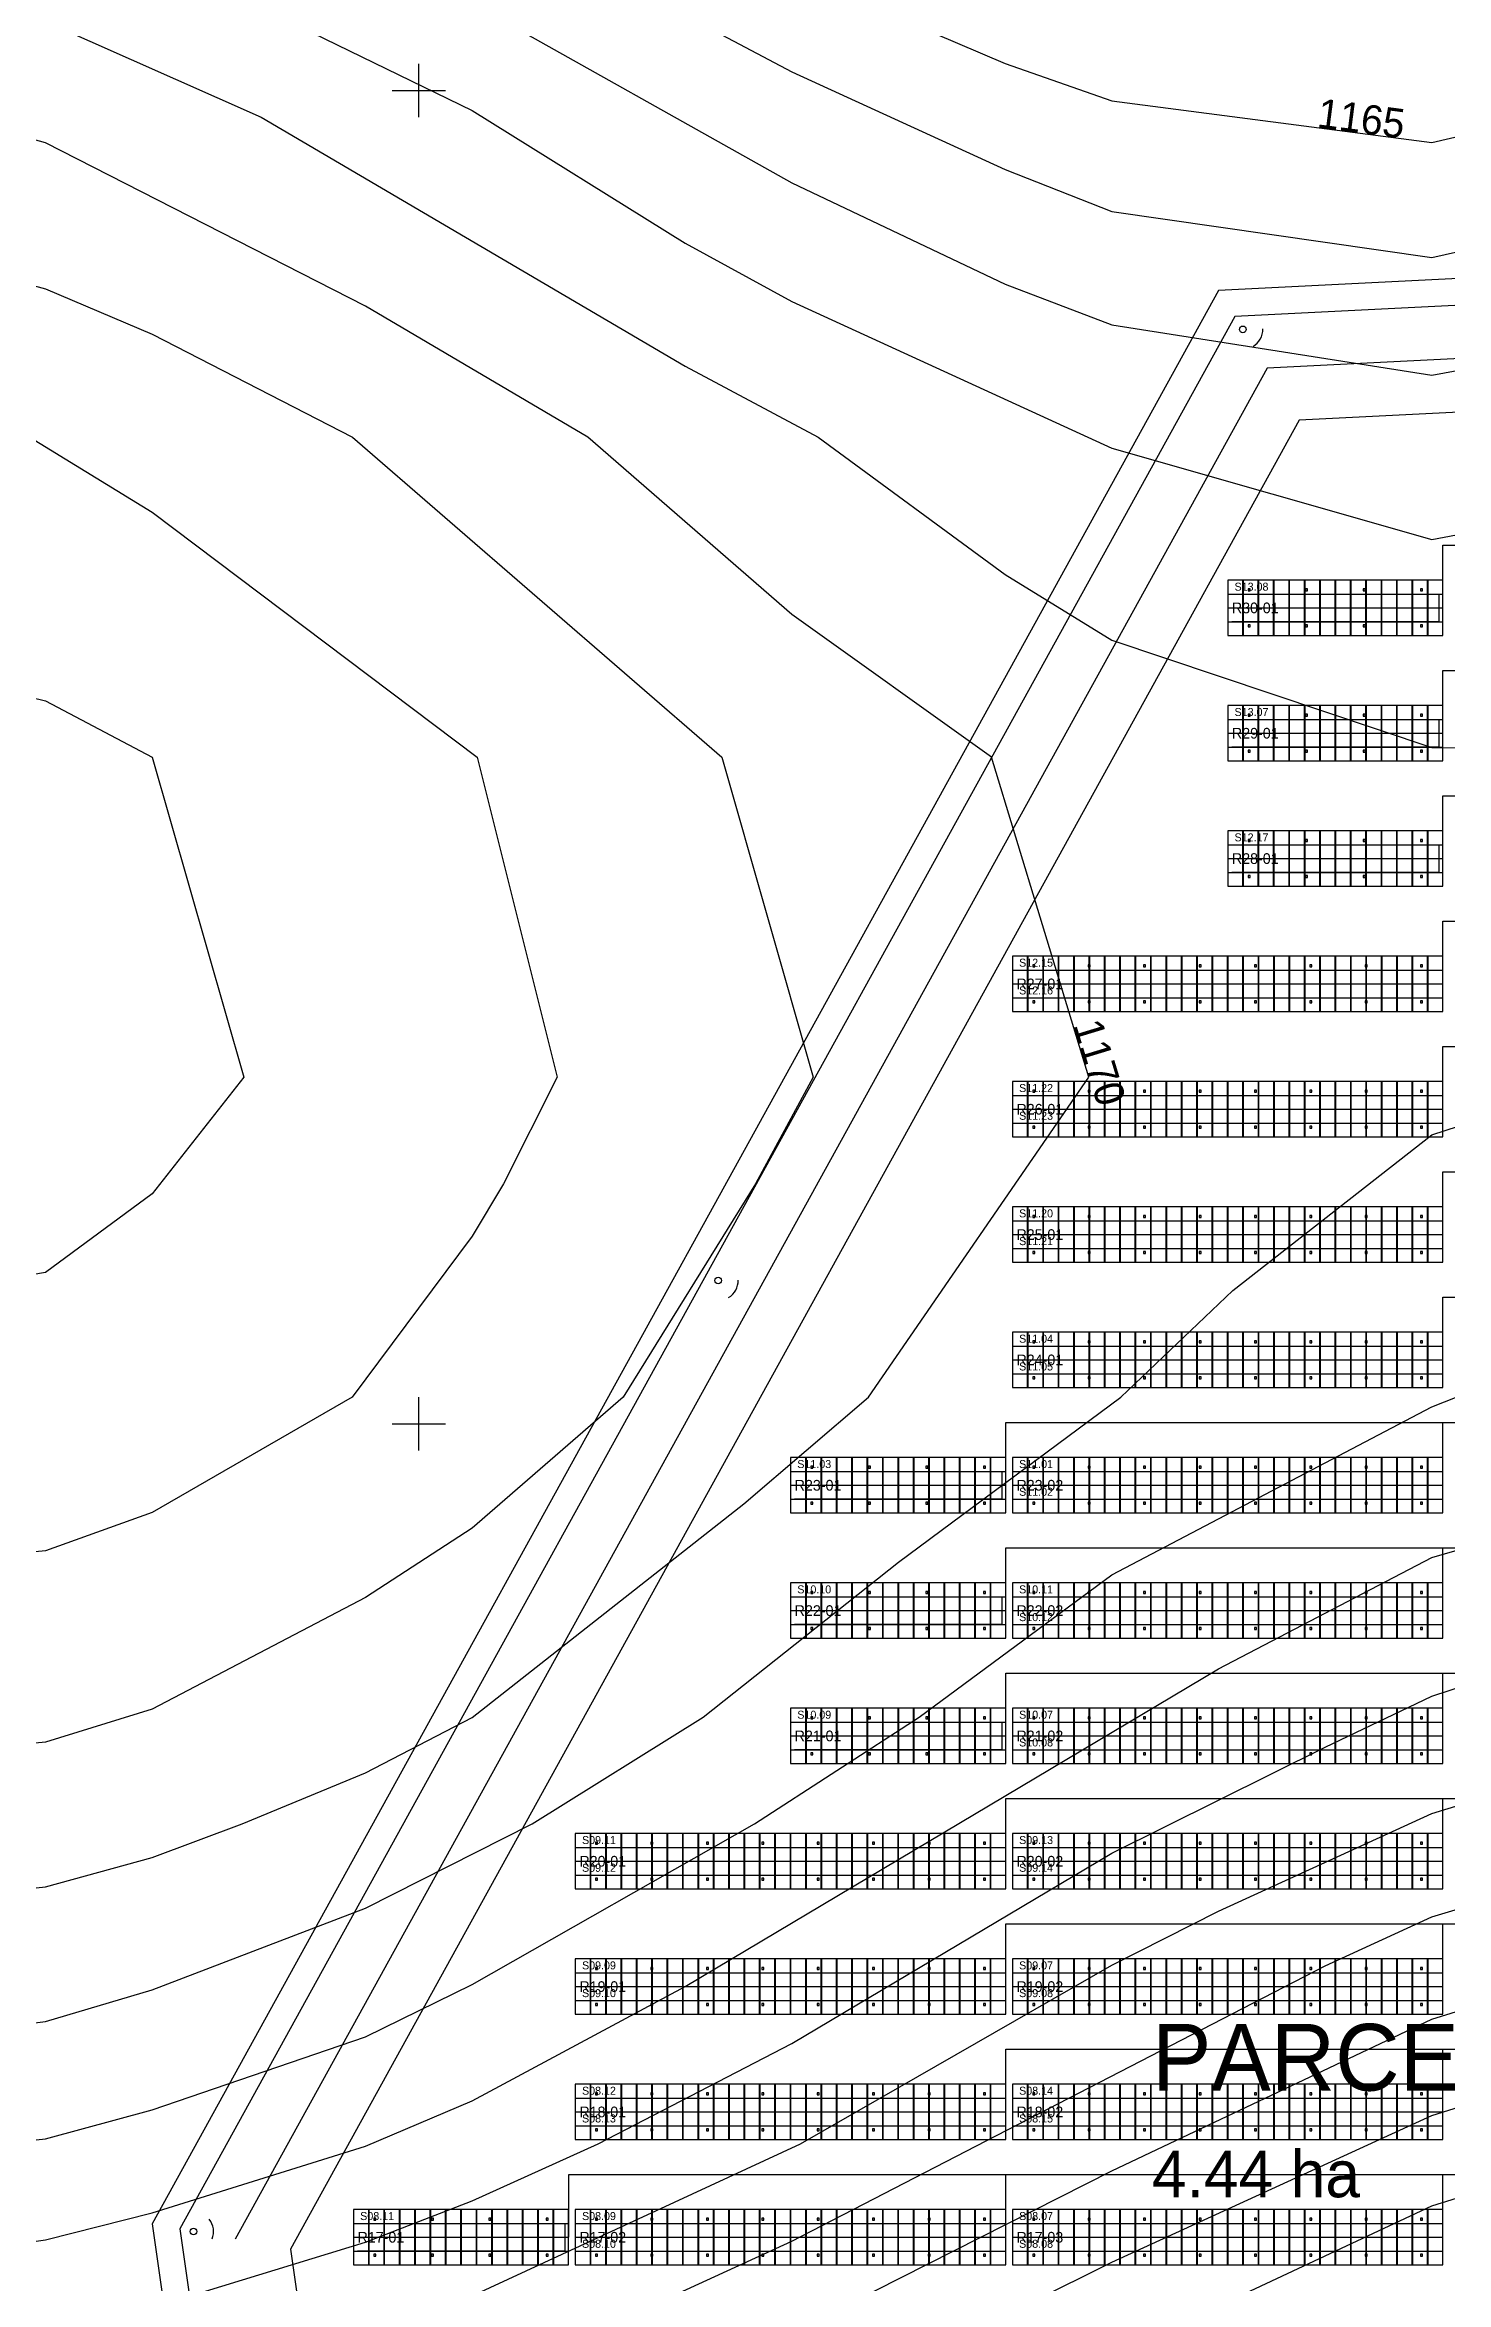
# Model space of a CAD drawing. Header units: metres. Extents: x 469740 to 470929, y 4329760 to 4330601.
# Drawn here: x 469971.9 to 470077.1, y 4330135.6 to 4330303.4 of the extents above; entities that cross this region are included whole.
import ezdxf
from ezdxf.enums import TextEntityAlignment as Align

# ---------------------------------------------------------------- set-up
doc = ezdxf.new("R2010")
doc.units = ezdxf.units.M
for name, color, linetype in [('CADASTRE-PARCEL', 30, 'Continuous'), ('CADASTRE-TEXT', 30, 'Continuous'), ('DC-CABLE-1500V', 4, 'Continuous'), ('DRAINAGE-DITCH', 150, 'Continuous'), ('FENCE-2.0M-CHAINLINK', 3, 'Continuous'), ('GRID-COORDINATES', 8, 'Continuous'), ('PV-MODULES', 5, 'Continuous'), ('PV-PILES', 8, 'Continuous'), ('PV-STRING-NUMBERS', 3, 'Continuous'), ('PV-STRINGS', 3, 'Continuous'), ('PV-TABLES', 5, 'Continuous'), ('SECURITY-CCTV', 4, 'Continuous'), ('SETBACK-LINE-10M', 1, 'Continuous'), ('TOPO-CONTOUR-MAJOR', 8, 'Continuous'), ('TOPO-CONTOUR-MINOR', 252, 'Continuous'), ('TOPO-TEXT', 8, 'Continuous')]:
    doc.layers.add(name, color=color, linetype=linetype)

# ---------------------------------------------------------------- blocks, each defined once
blk = doc.blocks.new('PV_MODULE_590W')
blk.add_line((-0.567, 0), (0.567, 0))
blk.add_lwpolyline([(-0.567, -1.0325), (0.567, -1.0325), (0.567, 1.0325), (-0.567, 1.0325)], close=True)
blk = doc.blocks.new('PILE_C150')
blk.add_lwpolyline([(-0.075, -0.075), (0.075, -0.075), (0.075, 0.075), (-0.075, 0.075)], close=True)
blk = doc.blocks.new('PV_TABLE_2P28')
blk.add_lwpolyline([(-16.146, -2.0735), (16.146, -2.0735), (16.146, 2.0735), (-16.146, 2.0735)], close=True)
at = {"layer": 'PV-MODULES'}
for p in [(-15.579, 1.041), (-14.425, 1.041), (-13.271, 1.041), (-12.117, 1.041), (-10.963, 1.041), (-9.809, 1.041), (-8.655, 1.041), (-7.501, 1.041), (-6.347, 1.041), (-5.193, 1.041), (-4.039, 1.041), (-2.885, 1.041), (-1.731, 1.041), (-0.577, 1.041), (0.577, 1.041), (1.731, 1.041), (2.885, 1.041), (4.039, 1.041), (5.193, 1.041), (6.347, 1.041), (7.501, 1.041), (8.655, 1.041), (9.809, 1.041), (10.963, 1.041), (12.117, 1.041), (13.271, 1.041), (14.425, 1.041), (15.579, 1.041), (-15.579, -1.041), (-14.425, -1.041), (-13.271, -1.041), (-12.117, -1.041), (-10.963, -1.041), (-9.809, -1.041), (-8.655, -1.041), (-7.501, -1.041), (-6.347, -1.041), (-5.193, -1.041), (-4.039, -1.041), (-2.885, -1.041), (-1.731, -1.041), (-0.577, -1.041), (0.577, -1.041), (1.731, -1.041), (2.885, -1.041), (4.039, -1.041), (5.193, -1.041), (6.347, -1.041), (7.501, -1.041), (8.655, -1.041), (9.809, -1.041), (10.963, -1.041), (12.117, -1.041), (13.271, -1.041), (14.425, -1.041), (15.579, -1.041)]:
    blk.add_blockref('PV_MODULE_590W', p, dxfattribs=at)
at = {"layer": 'PV-PILES'}
for p in [(-14.546, 1.35), (-10.39, 1.35), (-6.234, 1.35), (-2.078, 1.35), (2.078, 1.35), (6.234, 1.35), (10.39, 1.35), (14.546, 1.35), (-14.546, -1.35), (-10.39, -1.35), (-6.234, -1.35), (-2.078, -1.35), (2.078, -1.35), (6.234, -1.35), (10.39, -1.35), (14.546, -1.35)]:
    blk.add_blockref('PILE_C150', p, dxfattribs=at)
blk = doc.blocks.new('PV_TABLE_2P14')
blk.add_lwpolyline([(-8.068, -2.0735), (8.068, -2.0735), (8.068, 2.0735), (-8.068, 2.0735)], close=True)
at = {"layer": 'PV-MODULES'}
for p in [(-7.501, 1.041), (-6.347, 1.041), (-5.193, 1.041), (-4.039, 1.041), (-2.885, 1.041), (-1.731, 1.041), (-0.577, 1.041), (0.577, 1.041), (1.731, 1.041), (2.885, 1.041), (4.039, 1.041), (5.193, 1.041), (6.347, 1.041), (7.501, 1.041), (-7.501, -1.041), (-6.347, -1.041), (-5.193, -1.041), (-4.039, -1.041), (-2.885, -1.041), (-1.731, -1.041), (-0.577, -1.041), (0.577, -1.041), (1.731, -1.041), (2.885, -1.041), (4.039, -1.041), (5.193, -1.041), (6.347, -1.041), (7.501, -1.041)]:
    blk.add_blockref('PV_MODULE_590W', p, dxfattribs=at)
at = {"layer": 'PV-PILES'}
for p in [(-6.468, 1.35), (-2.156, 1.35), (2.156, 1.35), (6.468, 1.35), (-6.468, -1.35), (-2.156, -1.35), (2.156, -1.35), (6.468, -1.35)]:
    blk.add_blockref('PILE_C150', p, dxfattribs=at)
blk = doc.blocks.new('CCTV_POLE_6M')
blk.add_circle((0, 0), 0.25)
blk.add_arc((0, 0), 1.5, -30, 30)

msp = doc.modelspace()

# ---------------------------------------------------------------- linework, layer by layer
at = {"layer": 'CADASTRE-PARCEL'}
msp.add_lwpolyline([(470000, 4330000), (470390, 4329975), (470430, 4330160), (470360, 4330300), (470060, 4330285), (469980, 4330140)], close=True, dxfattribs=at)
at = {"layer": 'DC-CABLE-1500V'}
for points in [[(470076.83, 4330261.2), (470076.83, 4330265.9), (470210.4, 4330265.9), (470210.4, 4330263.98), (470141.22, 4330263.98)], [(470076.83, 4330251.8), (470076.83, 4330256.5), (470210.4, 4330256.5), (470210.4, 4330263.98), (470141.22, 4330263.98)], [(470076.83, 4330242.4), (470076.83, 4330247.1), (470210.4, 4330247.1), (470210.4, 4330235.78), (470141.22, 4330235.78)], [(470076.83, 4330233), (470076.83, 4330237.7), (470210.4, 4330237.7), (470210.4, 4330235.78), (470141.22, 4330235.78)], [(470076.83, 4330223.6), (470076.83, 4330228.3), (470210.4, 4330228.3), (470210.4, 4330216.98), (470108.42, 4330216.98)], [(470076.83, 4330214.2), (470076.83, 4330218.9), (470210.4, 4330218.9), (470210.4, 4330216.98), (470108.42, 4330216.98)], [(470044.04, 4330195.4), (470044.04, 4330200.1), (470210.4, 4330200.1), (470210.4, 4330216.98), (470108.42, 4330216.98)], [(470076.83, 4330195.4), (470076.83, 4330200.1), (470210.4, 4330200.1), (470210.4, 4330216.98), (470108.42, 4330216.98)], [(470076.83, 4330204.8), (470076.83, 4330209.5), (470210.4, 4330209.5), (470210.4, 4330216.98), (470108.42, 4330216.98)], [(470044.04, 4330186), (470044.04, 4330190.7), (470210.4, 4330190.7), (470210.4, 4330188.78), (470108.42, 4330188.78)], [(470076.83, 4330186), (470076.83, 4330190.7), (470210.4, 4330190.7), (470210.4, 4330188.78), (470108.42, 4330188.78)], [(470044.04, 4330176.6), (470044.04, 4330181.3), (470210.4, 4330181.3), (470210.4, 4330188.78), (470108.42, 4330188.78)], [(470076.83, 4330176.6), (470076.83, 4330181.3), (470210.4, 4330181.3), (470210.4, 4330188.78), (470108.42, 4330188.78)], [(470044.04, 4330167.2), (470044.04, 4330171.9), (470210.4, 4330171.9), (470210.4, 4330169.98), (470108.42, 4330169.98)], [(470076.83, 4330167.2), (470076.83, 4330171.9), (470210.4, 4330171.9), (470210.4, 4330169.98), (470108.42, 4330169.98)], [(470044.04, 4330157.8), (470044.04, 4330162.5), (470210.4, 4330162.5), (470210.4, 4330169.98), (470108.42, 4330169.98)], [(470076.83, 4330157.8), (470076.83, 4330162.5), (470210.4, 4330162.5), (470210.4, 4330169.98), (470108.42, 4330169.98)], [(470044.04, 4330148.4), (470044.04, 4330153.1), (470210.4, 4330153.1), (470210.4, 4330151.18), (470108.42, 4330151.18)], [(470076.83, 4330148.4), (470076.83, 4330153.1), (470210.4, 4330153.1), (470210.4, 4330151.18), (470108.42, 4330151.18)], [(470011.25, 4330139), (470011.25, 4330143.7), (470210.4, 4330143.7), (470210.4, 4330151.18), (470108.42, 4330151.18)], [(470044.04, 4330139), (470044.04, 4330143.7), (470210.4, 4330143.7), (470210.4, 4330151.18), (470108.42, 4330151.18)], [(470076.83, 4330139), (470076.83, 4330143.7), (470210.4, 4330143.7), (470210.4, 4330151.18), (470108.42, 4330151.18)]]:
    msp.add_lwpolyline(points, dxfattribs=at)
at = {"layer": 'DRAINAGE-DITCH'}
msp.add_lwpolyline([(470423.69, 4330159.2), (470356.39, 4330293.81), (470063.64, 4330279.17), (469986.22, 4330138.86)], dxfattribs=at)
at = {"layer": 'FENCE-2.0M-CHAINLINK'}
msp.add_lwpolyline([(470217.99, 4329988.03), (470388.41, 4329977.11), (470427.9, 4330159.73), (470358.8, 4330297.94), (470061.21, 4330283.06), (469982.07, 4330139.62), (470001.75, 4330001.89), (470212.01, 4329988.41)], dxfattribs=at)
at = {"layer": 'GRID-COORDINATES'}
for p, q in [((470000, 4330298), (470000, 4330302)), ((469998, 4330300), (470002, 4330300)), ((470000, 4330198), (470000, 4330202)), ((469998, 4330200), (470002, 4330200))]:
    msp.add_line(p, q, dxfattribs=at)
at = {"layer": 'PV-STRINGS'}
for points in [[(470061, 4330262.24), (470076.53, 4330262.24), (470076.53, 4330260.16), (470061, 4330260.16)], [(470061, 4330252.84), (470076.53, 4330252.84), (470076.53, 4330250.76), (470061, 4330250.76)], [(470061, 4330243.44), (470076.53, 4330243.44), (470076.53, 4330241.36), (470061, 4330241.36)], [(470044.84, 4330234.04), (470076.53, 4330234.04)], [(470044.84, 4330231.96), (470076.53, 4330231.96)], [(470044.84, 4330224.64), (470076.53, 4330224.64)], [(470044.84, 4330222.56), (470076.53, 4330222.56)], [(470044.84, 4330215.24), (470076.53, 4330215.24)], [(470044.84, 4330213.16), (470076.53, 4330213.16)], [(470044.84, 4330205.84), (470076.53, 4330205.84)], [(470044.84, 4330203.76), (470076.53, 4330203.76)], [(470028.2, 4330196.44), (470043.74, 4330196.44), (470043.74, 4330194.36), (470028.2, 4330194.36)], [(470044.84, 4330196.44), (470076.53, 4330196.44)], [(470044.84, 4330194.36), (470076.53, 4330194.36)], [(470028.2, 4330187.04), (470043.74, 4330187.04), (470043.74, 4330184.96), (470028.2, 4330184.96)], [(470044.84, 4330187.04), (470076.53, 4330187.04)], [(470044.84, 4330184.96), (470076.53, 4330184.96)], [(470028.2, 4330177.64), (470043.74, 4330177.64), (470043.74, 4330175.56), (470028.2, 4330175.56)], [(470044.84, 4330177.64), (470076.53, 4330177.64)], [(470044.84, 4330175.56), (470076.53, 4330175.56)], [(470012.05, 4330168.24), (470043.74, 4330168.24)], [(470044.84, 4330168.24), (470076.53, 4330168.24)], [(470012.05, 4330166.16), (470043.74, 4330166.16)], [(470044.84, 4330166.16), (470076.53, 4330166.16)], [(470012.05, 4330158.84), (470043.74, 4330158.84)], [(470044.84, 4330158.84), (470076.53, 4330158.84)], [(470012.05, 4330156.76), (470043.74, 4330156.76)], [(470044.84, 4330156.76), (470076.53, 4330156.76)], [(470012.05, 4330149.44), (470043.74, 4330149.44)], [(470044.84, 4330149.44), (470076.53, 4330149.44)], [(470012.05, 4330147.36), (470043.74, 4330147.36)], [(470044.84, 4330147.36), (470076.53, 4330147.36)], [(469995.41, 4330140.04), (470010.95, 4330140.04), (470010.95, 4330137.96), (469995.41, 4330137.96)], [(470012.05, 4330140.04), (470043.74, 4330140.04)], [(470044.84, 4330140.04), (470076.53, 4330140.04)], [(470012.05, 4330137.96), (470043.74, 4330137.96)], [(470044.84, 4330137.96), (470076.53, 4330137.96)]]:
    msp.add_lwpolyline(points, dxfattribs=at)
at = {"layer": 'SETBACK-LINE-10M'}
msp.add_lwpolyline([(470008.75, 4330009.46), (470382.05, 4329985.53), (470419.48, 4330158.67), (470353.98, 4330289.69), (470066.06, 4330275.29), (469990.37, 4330138.1)], close=True, dxfattribs=at)
at = {"layer": 'TOPO-CONTOUR-MAJOR'}
for points in [[(469860, 4330328.74), (469876, 4330333.66), (469900, 4330339.25), (469924, 4330342.31), (469948, 4330341.68), (469972, 4330336.17), (469980, 4330333.17), (470003.61, 4330322), (470028, 4330308.87), (470044, 4330302.02), (470052, 4330299.23), (470076, 4330296.11), (470100, 4330301.67), (470116, 4330310.37), (470124, 4330315.25), (470140, 4330328.6), (470156, 4330343.57), (470187.25, 4330378), (470204, 4330395.49), (470221.04, 4330410), (470243.58, 4330426)], [(469956, 4330163.56), (469972, 4330165.28), (469980, 4330167.49), (469986.75, 4330170), (469996, 4330173.82), (470004, 4330177.97), (470024.39, 4330194), (470033.74, 4330202), (470050.28, 4330226), (470042.97, 4330250), (470028, 4330260.7), (470012.69, 4330274), (469996, 4330283.83), (469972, 4330296.07), (469956, 4330300.53)], [(469956, 4330121.68), (469972, 4330124.32), (469980, 4330126.4), (469996, 4330131.45), (470004, 4330134.61), (470028.63, 4330146), (470052, 4330159.4), (470060, 4330163.45), (470076, 4330170.77), (470084, 4330173.24), (470100, 4330177.79), (470124, 4330180.89), (470148, 4330180.55), (470172, 4330177.02), (470180, 4330175.14), (470204, 4330168.22), (470228, 4330159.65)]]:
    msp.add_lwpolyline(points, dxfattribs=at)
at = {"layer": 'TOPO-CONTOUR-MINOR'}
for points in [[(469860, 4330320.28), (469876, 4330325.95), (469900, 4330332.13), (469924, 4330335.32), (469948, 4330334.7), (469956, 4330333.14), (469972, 4330329.08), (469980, 4330325.94), (469996, 4330318.33), (470028, 4330301.4), (470044, 4330294.08), (470052, 4330290.93), (470076, 4330287.48), (470100, 4330292.88), (470124, 4330306.92), (470133.41, 4330314), (470159.27, 4330338), (470196, 4330378.65), (470211.65, 4330394), (470228, 4330407.74), (470254.28, 4330426)], [(469860, 4330310.29), (469876, 4330316.9), (469890.89, 4330322), (469900, 4330324.47), (469924, 4330328.17), (469948, 4330327.53), (469972, 4330321.62), (469980, 4330318.25), (470004, 4330306.53), (470028, 4330293.08), (470044, 4330285.47), (470052, 4330282.42), (470076, 4330278.65), (470100, 4330283.07), (470108, 4330287.1), (470116, 4330291.93), (470132, 4330303.65), (470140, 4330310.17), (470164, 4330333.57), (470203.85, 4330378), (470212.18, 4330386), (470230.32, 4330402), (470241.13, 4330410), (470264.35, 4330426)], [(469980, 4330310.21), (470004, 4330298.51), (470020, 4330288.55), (470028, 4330284.18), (470052, 4330273.17), (470076, 4330266.33), (470092, 4330269.35), (470100, 4330271.35), (470103.41, 4330274), (470116, 4330280.03), (470124, 4330284.78), (470130.25, 4330290), (470137.79, 4330298), (470156, 4330314.72)], [(469972, 4330305.19), (469988.19, 4330298), (470020, 4330279.32), (470029.96, 4330274), (470044, 4330263.7), (470052, 4330258.78), (470076, 4330250.74), (470100, 4330250.65), (470108, 4330253.6), (470116, 4330257.95), (470124, 4330265.01), (470128.84, 4330274), (470138.12, 4330282), (470145.57, 4330290), (470151.23, 4330298), (470166.5, 4330314)], [(469956, 4330289.46), (469972, 4330285.13), (469980, 4330281.72), (469995.03, 4330274), (470022.74, 4330250), (470029.59, 4330226), (470025.27, 4330218), (470015.34, 4330202), (470004, 4330192.19), (469996, 4330186.97), (469980, 4330178.6), (469972, 4330176.12), (469956, 4330174.6)], [(469956, 4330153.2), (469972, 4330155.18), (469980, 4330157.55), (469996, 4330163.69), (470008.51, 4330170), (470021.34, 4330178), (470036, 4330189.63), (470052.67, 4330202), (470061.07, 4330210), (470076, 4330221.69), (470089.3, 4330226)], [(469948, 4330143.8), (469972, 4330146.38), (469980, 4330148.55), (469996, 4330154.04), (470004, 4330157.95), (470025.18, 4330170), (470037.53, 4330178), (470052, 4330188.67), (470076, 4330201.29), (470100, 4330210.76), (470124, 4330213.11), (470148, 4330210.54), (470172, 4330202.49), (470196, 4330192.18), (470223.69, 4330178), (470240.74, 4330170), (470353.44, 4330122), (470372, 4330112.73), (470384.02, 4330106), (470397.23, 4330098), (470430.75, 4330074), (470460.52, 4330050)], [(469956, 4330136.53), (469972, 4330138.81), (469980, 4330140.83), (469996, 4330145.82), (470004, 4330149.24), (470020, 4330157.81), (470060, 4330181.63), (470076, 4330189.99), (470100, 4330196.92), (470124, 4330199.49), (470148, 4330198.49), (470172, 4330193.41), (470196, 4330184.62), (470209.88, 4330178), (470341.33, 4330122), (470364, 4330110.85), (470380, 4330102.1), (470396, 4330092), (470421.51, 4330074), (470451.11, 4330050)], [(469948, 4330127.87), (469972, 4330131.28), (469996, 4330138.64), (470004, 4330141.72), (470013.46, 4330146), (470028, 4330153.52), (470052, 4330167.81), (470068, 4330175.75), (470076, 4330179.57), (470092, 4330184.81), (470100, 4330187.18), (470124, 4330189.92), (470148, 4330189.32), (470172, 4330185.12), (470204, 4330174.34), (470252, 4330155.09), (470311.37, 4330130), (470329.24, 4330122), (470356, 4330109.02), (470376.26, 4330098), (470396, 4330085.15), (470411.88, 4330074), (470441.63, 4330050)], [(469948, 4330114.44), (469972, 4330118.09), (469980, 4330119.98), (469996, 4330124.78), (470004, 4330127.72), (470028, 4330138.71), (470068, 4330159.36), (470076, 4330163.02), (470084, 4330165.44), (470100, 4330169.94), (470124, 4330172.86), (470148, 4330172.78), (470172, 4330170.02), (470196, 4330164.75), (470204, 4330162.45), (470228, 4330154.32)], [(469948, 4330108.13), (469972, 4330112.16), (469996, 4330118.72), (470004, 4330121.33), (470024.38, 4330130), (470052, 4330143.97), (470076, 4330155.35), (470100, 4330162.8), (470124, 4330165.71), (470148, 4330165.82), (470172, 4330163.62), (470180, 4330162.2), (470204, 4330156.68), (470228, 4330149.19), (470252, 4330140.49), (470277.59, 4330130), (470295.16, 4330122), (470327.73, 4330106), (470342.99, 4330098), (470381.11, 4330074), (470411.88, 4330050), (470436.13, 4330026)], [(469948, 4330102.03), (469972, 4330106.24), (470004, 4330115.66), (470020.85, 4330122), (470028, 4330125.19), (470052, 4330137.13), (470076, 4330148.14), (470100, 4330155.66), (470124, 4330158.82), (470148, 4330159.1), (470172, 4330157.22), (470180, 4330155.95), (470204, 4330151.07), (470228, 4330144.15), (470252, 4330135.71), (470276, 4330125.76), (470316.75, 4330106), (470331.89, 4330098), (470370.32, 4330074), (470401.24, 4330050), (470412, 4330038.37), (470425, 4330026), (470435.4, 4330010), (470441.42, 4330002)], [(469948, 4330096.31), (469972, 4330100.58), (469991.57, 4330106), (470004, 4330110), (470034.72, 4330122), (470076, 4330141.35), (470100, 4330148.82), (470124, 4330152.05), (470148, 4330152.49), (470172, 4330151.02), (470196, 4330147.35), (470228, 4330139.24)]]:
    msp.add_lwpolyline(points, dxfattribs=at)
for points in [[(469900, 4330218.42), (469895.3, 4330226), (469895.31, 4330250), (469900, 4330255.8), (469908, 4330263.1), (469920.79, 4330274), (469924, 4330275.41), (469948, 4330278.68), (469956, 4330277.38), (469970.82, 4330274), (469980, 4330268.37), (470004.38, 4330250), (470010.39, 4330226), (470006.37, 4330218), (470004, 4330214.07), (469995, 4330202), (469980, 4330193.36), (469972, 4330190.48), (469956, 4330188.92), (469948, 4330188.87), (469932, 4330193.41), (469924, 4330196.29), (469915.07, 4330202), (469900.34, 4330218)], [(469924, 4330224.28), (469922.62, 4330226), (469924.12, 4330250), (469932, 4330253.64), (469948, 4330259.22), (469956, 4330258.12), (469972, 4330254.24), (469980, 4330250), (469986.89, 4330226), (469980, 4330217.25), (469972, 4330211.36), (469956, 4330208.62), (469948, 4330208.78), (469932, 4330218.26)]]:
    msp.add_lwpolyline(points, close=True, dxfattribs=at)

# ---------------------------------------------------------------- block references
at = {"layer": 'PV-TABLES'}
ref = msp.add_blockref('PV_TABLE_2P14', (470068.76, 4330261.2), dxfattribs=at)
ref.add_attrib('ID', 'R30-01', (470061, 4330260.8), dxfattribs={"height": 0.8})
ref = msp.add_blockref('PV_TABLE_2P14', (470068.76, 4330251.8), dxfattribs=at)
ref.add_attrib('ID', 'R29-01', (470061, 4330251.4), dxfattribs={"height": 0.8})
ref = msp.add_blockref('PV_TABLE_2P14', (470068.76, 4330242.4), dxfattribs=at)
ref.add_attrib('ID', 'R28-01', (470061, 4330242), dxfattribs={"height": 0.8})
ref = msp.add_blockref('PV_TABLE_2P28', (470060.69, 4330233), dxfattribs=at)
ref.add_attrib('ID', 'R27-01', (470044.84, 4330232.6), dxfattribs={"height": 0.8})
ref = msp.add_blockref('PV_TABLE_2P28', (470060.69, 4330223.6), dxfattribs=at)
ref.add_attrib('ID', 'R26-01', (470044.84, 4330223.2), dxfattribs={"height": 0.8})
ref = msp.add_blockref('PV_TABLE_2P28', (470060.69, 4330214.2), dxfattribs=at)
ref.add_attrib('ID', 'R25-01', (470044.84, 4330213.8), dxfattribs={"height": 0.8})
ref = msp.add_blockref('PV_TABLE_2P28', (470060.69, 4330204.8), dxfattribs=at)
ref.add_attrib('ID', 'R24-01', (470044.84, 4330204.4), dxfattribs={"height": 0.8})
ref = msp.add_blockref('PV_TABLE_2P14', (470035.97, 4330195.4), dxfattribs=at)
ref.add_attrib('ID', 'R23-01', (470028.2, 4330195), dxfattribs={"height": 0.8})
ref = msp.add_blockref('PV_TABLE_2P28', (470060.69, 4330195.4), dxfattribs=at)
ref.add_attrib('ID', 'R23-02', (470044.84, 4330195), dxfattribs={"height": 0.8})
ref = msp.add_blockref('PV_TABLE_2P14', (470035.97, 4330186), dxfattribs=at)
ref.add_attrib('ID', 'R22-01', (470028.2, 4330185.6), dxfattribs={"height": 0.8})
ref = msp.add_blockref('PV_TABLE_2P28', (470060.69, 4330186), dxfattribs=at)
ref.add_attrib('ID', 'R22-02', (470044.84, 4330185.6), dxfattribs={"height": 0.8})
ref = msp.add_blockref('PV_TABLE_2P14', (470035.97, 4330176.6), dxfattribs=at)
ref.add_attrib('ID', 'R21-01', (470028.2, 4330176.2), dxfattribs={"height": 0.8})
ref = msp.add_blockref('PV_TABLE_2P28', (470060.69, 4330176.6), dxfattribs=at)
ref.add_attrib('ID', 'R21-02', (470044.84, 4330176.2), dxfattribs={"height": 0.8})
ref = msp.add_blockref('PV_TABLE_2P28', (470027.89, 4330167.2), dxfattribs=at)
ref.add_attrib('ID', 'R20-01', (470012.05, 4330166.8), dxfattribs={"height": 0.8})
ref = msp.add_blockref('PV_TABLE_2P28', (470060.69, 4330167.2), dxfattribs=at)
ref.add_attrib('ID', 'R20-02', (470044.84, 4330166.8), dxfattribs={"height": 0.8})
ref = msp.add_blockref('PV_TABLE_2P28', (470027.89, 4330157.8), dxfattribs=at)
ref.add_attrib('ID', 'R19-01', (470012.05, 4330157.4), dxfattribs={"height": 0.8})
ref = msp.add_blockref('PV_TABLE_2P28', (470060.69, 4330157.8), dxfattribs=at)
ref.add_attrib('ID', 'R19-02', (470044.84, 4330157.4), dxfattribs={"height": 0.8})
ref = msp.add_blockref('PV_TABLE_2P28', (470027.89, 4330148.4), dxfattribs=at)
ref.add_attrib('ID', 'R18-01', (470012.05, 4330148), dxfattribs={"height": 0.8})
ref = msp.add_blockref('PV_TABLE_2P28', (470060.69, 4330148.4), dxfattribs=at)
ref.add_attrib('ID', 'R18-02', (470044.84, 4330148), dxfattribs={"height": 0.8})
ref = msp.add_blockref('PV_TABLE_2P14', (470003.18, 4330139), dxfattribs=at)
ref.add_attrib('ID', 'R17-01', (469995.41, 4330138.6), dxfattribs={"height": 0.8})
ref = msp.add_blockref('PV_TABLE_2P28', (470027.89, 4330139), dxfattribs=at)
ref.add_attrib('ID', 'R17-02', (470012.05, 4330138.6), dxfattribs={"height": 0.8})
ref = msp.add_blockref('PV_TABLE_2P28', (470060.69, 4330139), dxfattribs=at)
ref.add_attrib('ID', 'R17-03', (470044.84, 4330138.6), dxfattribs={"height": 0.8})
at = {"layer": 'SECURITY-CCTV'}
for p, rotation in [((470061.82, 4330282.09), -28.88658176691072), ((470022.47, 4330210.76), -28.88658176691072), ((469983.11, 4330139.43), 8.130102354155966)]:
    msp.add_blockref('CCTV_POLE_6M', p, dxfattribs=dict(at, rotation=rotation))

# ---------------------------------------------------------------- texts
at = {"layer": 'CADASTRE-TEXT'}
for s, height, p in [('PARCEL 112/4', 5, (470055, 4330150)), ('4.44 ha', 3.5, (470055, 4330142))]:
    msp.add_text(s, height=height, dxfattribs=at).set_placement(p)
at = {"layer": 'PV-STRING-NUMBERS'}
for s, p in [('S13.08', (470061.2, 4330262.49)), ('S13.07', (470061.2, 4330253.09)), ('S12.17', (470061.2, 4330243.69)), ('S12.15', (470045.04, 4330234.29)), ('S12.16', (470045.04, 4330232.21)), ('S11.22', (470045.04, 4330224.89)), ('S11.23', (470045.04, 4330222.81)), ('S11.20', (470045.04, 4330215.49)), ('S11.21', (470045.04, 4330213.41)), ('S11.04', (470045.04, 4330206.09)), ('S11.05', (470045.04, 4330204.01)), ('S11.03', (470028.4, 4330196.69)), ('S11.01', (470045.04, 4330196.69)), ('S11.02', (470045.04, 4330194.61)), ('S10.10', (470028.4, 4330187.29)), ('S10.11', (470045.04, 4330187.29)), ('S10.12', (470045.04, 4330185.21)), ('S10.09', (470028.4, 4330177.89)), ('S10.07', (470045.04, 4330177.89)), ('S10.08', (470045.04, 4330175.81)), ('S09.11', (470012.25, 4330168.49)), ('S09.13', (470045.04, 4330168.49)), ('S09.12', (470012.25, 4330166.41)), ('S09.14', (470045.04, 4330166.41)), ('S09.09', (470012.25, 4330159.09)), ('S09.07', (470045.04, 4330159.09)), ('S09.10', (470012.25, 4330157.01)), ('S09.08', (470045.04, 4330157.01)), ('S08.12', (470012.25, 4330149.69)), ('S08.14', (470045.04, 4330149.69)), ('S08.13', (470012.25, 4330147.61)), ('S08.15', (470045.04, 4330147.61)), ('S08.11', (469995.61, 4330140.29)), ('S08.09', (470012.25, 4330140.29)), ('S08.07', (470045.04, 4330140.29)), ('S08.10', (470012.25, 4330138.21)), ('S08.08', (470045.04, 4330138.21))]:
    msp.add_text(s, height=0.6, dxfattribs=at).set_placement(p)
at = {"layer": 'TOPO-TEXT'}
for s, rotation, p in [('1165', -7.4074, (470070.57, 4330296.82)), ('1170', -73.0663, (470050.03, 4330226.8))]:
    msp.add_text(s, height=2.2, rotation=rotation, dxfattribs=at).set_placement(p, align=Align.CENTER)

doc.saveas('drawing.dxf')
